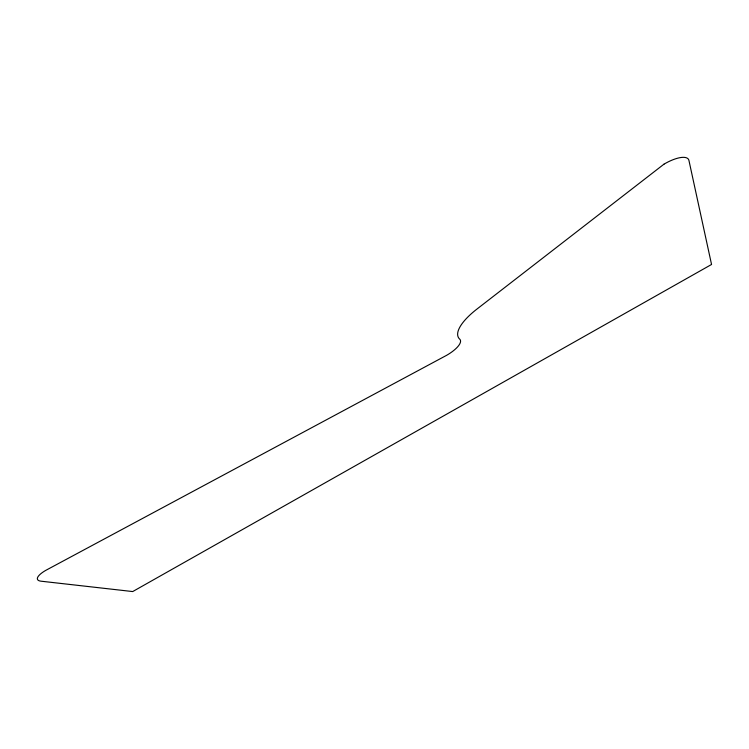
<?xml version="1.0" encoding="UTF-8"?>
<svg xmlns="http://www.w3.org/2000/svg" width="749" height="749" viewBox="0 0 749 749"><rect width="100%" height="100%" fill="white"/><g stroke="black" fill="none" stroke-linecap="round" stroke-linejoin="round"><path stroke-width="1.12" d="M663.96 164.181L477.104 308.944A52.187 17.742 -28.7 0 0 459.586 339.016L459.764 339.194A21.918 7.453 -27.5 0 1 446.694 355.279L45.67 570.42A21 6.17 -20.9 0 0 41.12 581.205L132.713 591.56L711.55 264.472L688.949 160.483A26.075 9.222 -32.7 0 0 663.96 164.181"/></g></svg>
